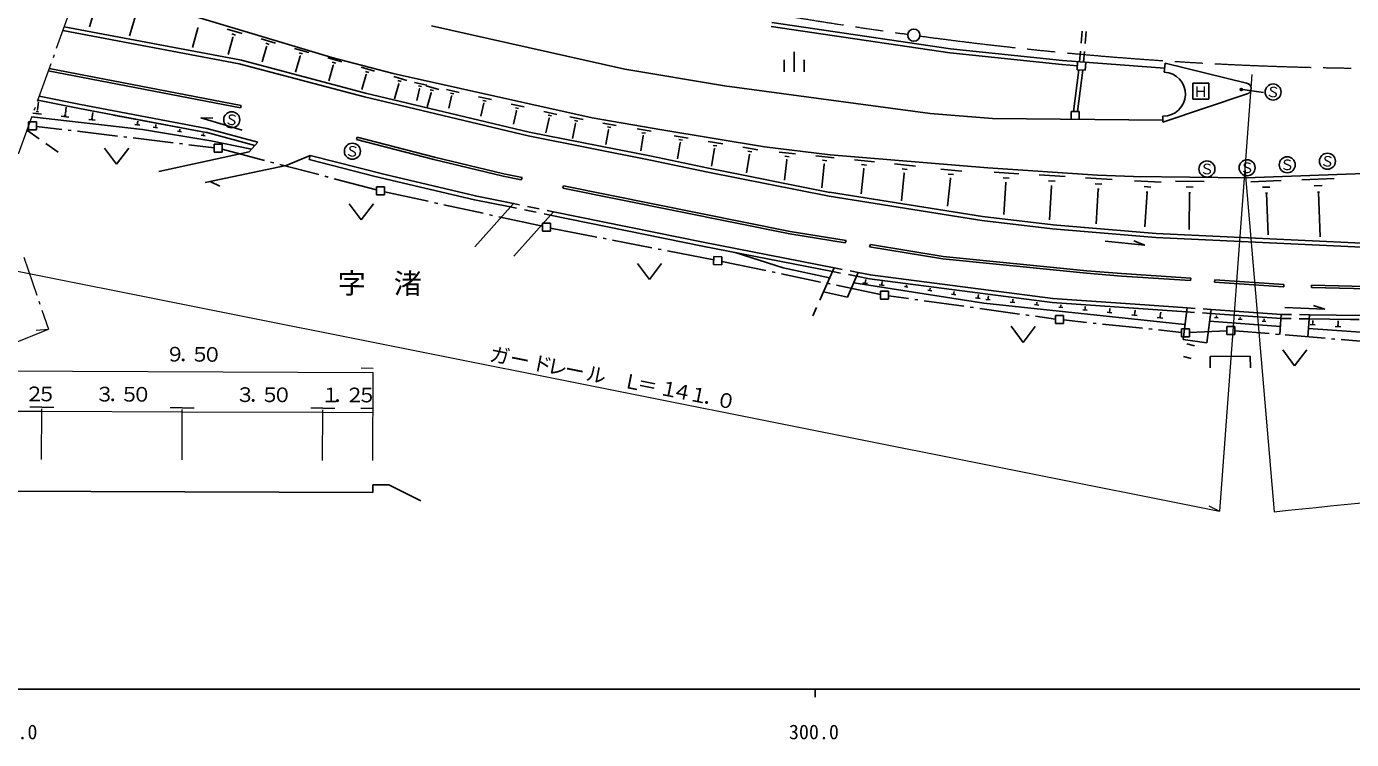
# Model space of a CAD drawing. Units: millimetres, scale not verified. Extents: x 40000 to 680000, y 20000 to 380000.
# Drawn here: x 269596 to 434918, y 198715 to 287744 of the extents above; entities that cross this region are included whole.
import ezdxf
from ezdxf.enums import TextEntityAlignment as Align

# ---------------------------------------------------------------- set-up
doc = ezdxf.new("R2010")
doc.units = ezdxf.units.MM
doc.header["$LTSCALE"] = 1000
doc.linetypes.add('CHAIN', pattern=[18.5, 12, -1.5, 3.5, -1.5])
for name, color, linetype, lineweight in [('M-BGD', 7, 'Continuous', 25), ('M-BGD-HTXT', 7, 'Continuous', 13), ('M-BMK', 2, 'CHAIN', 13), ('M-BMK-ROW', 30, 'Continuous', 25), ('M-BMK-SRVR', 3, 'Continuous', 25), ('M-STR-HTXT', 7, 'Continuous', 13), ('M-STR-STRC', 7, 'Continuous', 25), ('M-TTL-BAND', 7, 'Continuous', 25)]:
    doc.layers.add(name, color=color, linetype=linetype, lineweight=lineweight)
doc.styles.add('ＭＳ ゴシック', font='')
doc.styles.get('ＭＳ ゴシック').set_extended_font_data('MS Gothic')

msp = doc.modelspace()

# ---------------------------------------------------------------- linework, layer by layer
at = {"layer": 'M-BGD'}
for p, q in [((307685, 283859), (276327, 293310)), ((278441, 290979), (277458, 287708)), ((283363, 289608), (282450, 286588)), ((274303, 287700), (296228, 283592)), ((320137, 287838), (344270, 282430)), ((362505, 287739), (384813, 284471)), ((362577, 288239), (384885, 284961)), ((274131, 287230), (296136, 283101)), ((290975, 287527), (290296, 285126)), ((290915, 287547), (291046, 287517)), ((294620, 287393), (296511, 286855)), ((295347, 286369), (294748, 284258)), ((295219, 286820), (295689, 286678)), ((295287, 286389), (295407, 286349)), ((298871, 286185), (300652, 285678)), ((401315, 287172), (401181, 285678)), ((401808, 287121), (401673, 285627)), ((299559, 285222), (299021, 283321)), ((299440, 285643), (299880, 285511)), ((299509, 285242), (299619, 285211)), ((303053, 284998), (304803, 284501)), ((303611, 284465), (304051, 284333)), ((365382, 282076), (365391, 284580)), ((384833, 284471), (398787, 282986)), ((384885, 284961), (398839, 283487)), ((401092, 284682), (400971, 283328)), ((401584, 284631), (401461, 283277)), ((311772, 278947), (296136, 283101)), ((311894, 279437), (296268, 283592)), ((303730, 284054), (303162, 282034)), ((303680, 284064), (303790, 284034)), ((307204, 283821), (308934, 283334)), ((307871, 282887), (307323, 280947)), ((307685, 283859), (315338, 281878)), ((307753, 283288), (308183, 283166)), ((307821, 282897), (307931, 282867)), ((364130, 282081), (364136, 283583)), ((366634, 282072), (366639, 283574)), ((400719, 282839), (398807, 282986)), ((411593, 282538), (398839, 283487)), ((400751, 283339), (400677, 282348)), ((401678, 282274), (401752, 283265)), ((411655, 283178), (411541, 282047)), ((411655, 283178), (421830, 280687)), ((272320, 282210), (296306, 277603)), ((272421, 282500), (296367, 277893)), ((311335, 282644), (313026, 282167)), ((311993, 281730), (311455, 279860)), ((311874, 282131), (312294, 282009)), ((311933, 281750), (312043, 281720)), ((315338, 281878), (340161, 276357)), ((315426, 281487), (317067, 281020)), ((344240, 282430), (356689, 280350)), ((400897, 282327), (400227, 277143)), ((400677, 282348), (401678, 282274)), ((401398, 282285), (400727, 277141)), ((411551, 282047), (411541, 282047)), ((311894, 279437), (332314, 274564)), ((316054, 280593), (315526, 278713)), ((315945, 280984), (316355, 280863)), ((316004, 280613), (316114, 280583)), ((317987, 280766), (319548, 280410)), ((318625, 279963), (318299, 278492)), ((318506, 280324), (318896, 280232)), ((318575, 279973), (318675, 279953)), ((319468, 280340), (321058, 279884)), ((320075, 279477), (319578, 277696)), ((319966, 279848), (320367, 279736)), ((320025, 279487), (320125, 279466)), ((321989, 279870), (323560, 279514)), ((322508, 279417), (322899, 279326)), ((356679, 280351), (382331, 276869)), ((270970, 277318), (271084, 278339)), ((276218, 277498), (270994, 278560)), ((276320, 277989), (271166, 279040)), ((276320, 277989), (292110, 275015)), ((296306, 277603), (296367, 277893)), ((311772, 278947), (332192, 274074)), ((322637, 279056), (322291, 277556)), ((322587, 279077), (322687, 279046)), ((326001, 278964), (327602, 278607)), ((326659, 278150), (326293, 276539)), ((326531, 278511), (326931, 278419)), ((326609, 278160), (326709, 278140)), ((330054, 278057), (331685, 277691)), ((421895, 279314), (411377, 275799)), ((284069, 274885), (270235, 276449)), ((270407, 276929), (271468, 276815)), ((270809, 277108), (271079, 277077)), ((270940, 277318), (271010, 277308)), ((273941, 276536), (274892, 276422)), ((274312, 276684), (274552, 276654)), ((274423, 276864), (274483, 276854)), ((274453, 276864), (274546, 277655)), ((276228, 277488), (292018, 274525)), ((277354, 276142), (278175, 276059)), ((277685, 276271), (277885, 276250)), ((277776, 276431), (277826, 276421)), ((277806, 276431), (277868, 277002)), ((280470, 276691), (292018, 274525)), ((291354, 276340), (292856, 276294)), ((291354, 276340), (296485, 274789)), ((330721, 277214), (330345, 275563)), ((330593, 277585), (330993, 277493)), ((330671, 277224), (330771, 277203)), ((334136, 277141), (335787, 276764)), ((334814, 276287), (334396, 274456)), ((334675, 276668), (335085, 276576)), ((334754, 276307), (334864, 276277)), ((337398, 276458), (339039, 276141)), ((340161, 276357), (348877, 274822)), ((382331, 276869), (390109, 276239)), ((390109, 276239), (411388, 276039)), ((399936, 277144), (399933, 276142)), ((400938, 277140), (399936, 277144)), ((400934, 276139), (400938, 277140)), ((411390, 276540), (411377, 275799)), ((269628, 274789), (271176, 273707)), ((283130, 275490), (283720, 275427)), ((283360, 275589), (283510, 275568)), ((283431, 275699), (283471, 275689)), ((283451, 275699), (283472, 275919)), ((292595, 273451), (284069, 274885)), ((285421, 275161), (285952, 275079)), ((285642, 275240), (285772, 275209)), ((285712, 275340), (285743, 275330)), ((285722, 275330), (285753, 275490)), ((288424, 274659), (288934, 274577)), ((288634, 274728), (288754, 274708)), ((288695, 274818), (288725, 274818)), ((288715, 274818), (288725, 274938)), ((298080, 272870), (291978, 274535)), ((298462, 273289), (292110, 275015)), ((332294, 274564), (347563, 271533)), ((338096, 275644), (337738, 273763)), ((337957, 276015), (338367, 275933)), ((338046, 275654), (338146, 275634)), ((341510, 275681), (343172, 275364)), ((342218, 274857), (341871, 273026)), ((342070, 275228), (342490, 275147)), ((342158, 274867), (342268, 274847)), ((345784, 274944), (347545, 274657)), ((346383, 274481), (346823, 274409)), ((348877, 274822), (361697, 272721)), ((271996, 273134), (273543, 272051)), ((291396, 274157), (291876, 274075)), ((291596, 274226), (291716, 274206)), ((291657, 274316), (291687, 274306)), ((291667, 274316), (291677, 274386)), ((292595, 273451), (297658, 272411)), ((298462, 273289), (297376, 272112)), ((310771, 273624), (310852, 273914)), ((310771, 273624), (320434, 271144)), ((310852, 273914), (320506, 271434)), ((332192, 274074), (347461, 271042)), ((346551, 274100), (346234, 272229)), ((346491, 274110), (346602, 274090)), ((350407, 274075), (352168, 273788)), ((351175, 273231), (350837, 271230)), ((351006, 273613), (351446, 273541)), ((351115, 273242), (351225, 273221)), ((354650, 273379), (356481, 273071)), ((355279, 272896), (355739, 272824)), ((279343, 272570), (280838, 270562)), ((280838, 270562), (282347, 272559)), ((297376, 272112), (286102, 269631)), ((301996, 270392), (304985, 271653)), ((304985, 271653), (304853, 271132)), ((313116, 269028), (304853, 271132)), ((314339, 269264), (304985, 271653)), ((320434, 271144), (329078, 269039)), ((320506, 271434), (329150, 269329)), ((347563, 271533), (354697, 270044)), ((355448, 272494), (355079, 270283)), ((355388, 272505), (355508, 272484)), ((358963, 272661), (360865, 272344)), ((359791, 271747), (359422, 269485)), ((359612, 272158), (360093, 272086)), ((359731, 271757), (359851, 271737)), ((369875, 271729), (361697, 272721)), ((363497, 272034), (365549, 271826)), ((364226, 271540), (364737, 271488)), ((368092, 271576), (370374, 271347)), ((389526, 270093), (369875, 271729)), ((301996, 270392), (291894, 268247)), ((347461, 271042), (354595, 269553)), ((354595, 269553), (369725, 266543)), ((354697, 270044), (369827, 267033)), ((364445, 271109), (364185, 268546)), ((364375, 271109), (364505, 271098)), ((369139, 270550), (368848, 267607)), ((368901, 271032), (369471, 270970)), ((369069, 270551), (369209, 270540)), ((372916, 271087), (375389, 270837)), ((374054, 269971), (373732, 266848)), ((373795, 270503), (374406, 270440)), ((373974, 269981), (374124, 269971)), ((377911, 270587), (380534, 270317)), ((378840, 269963), (379491, 269901)), ((383667, 269935), (386289, 269675)), ((403231, 269171), (389526, 270093)), ((390325, 269549), (393408, 269358)), ((292516, 268375), (293725, 267809)), ((313116, 269028), (325493, 266118)), ((314339, 269264), (325605, 266608)), ((329088, 269038), (331330, 268589)), ((329150, 269329), (331451, 268869)), ((331451, 268869), (331330, 268589)), ((336614, 267839), (336533, 267549)), ((336614, 267839), (364882, 262165)), ((379119, 269401), (378775, 265988)), ((379039, 269412), (379199, 269401)), ((384874, 268759), (384521, 265295)), ((384596, 269311), (385246, 269248)), ((384784, 268769), (384954, 268748)), ((391444, 268864), (392214, 268811)), ((391792, 268222), (391556, 264258)), ((391702, 268232), (391892, 268212)), ((395951, 269208), (399185, 269015)), ((397120, 268482), (397931, 268439)), ((397388, 267821), (397588, 267810)), ((401728, 268856), (405071, 268653)), ((402937, 268110), (403778, 268067)), ((403231, 269171), (407716, 268993)), ((407716, 268993), (421775, 268840)), ((407825, 268492), (411158, 268290)), ((412941, 268433), (416526, 268400)), ((421775, 268840), (437649, 269422)), ((422354, 268358), (426130, 268504)), ((428704, 268604), (432740, 268759)), ((430253, 267857), (431265, 267894)), ((325595, 266608), (330347, 265639)), ((336533, 267549), (364821, 261875)), ((369725, 266543), (388810, 263507)), ((369807, 267043), (388892, 264007)), ((397488, 267810), (397232, 263605)), ((403314, 267418), (403058, 263103)), ((403214, 267428), (403425, 267417)), ((409034, 267747), (409864, 267694)), ((409411, 267054), (409145, 262719)), ((409301, 267055), (409512, 267044)), ((414281, 267707), (415172, 267694)), ((414608, 266985), (414829, 266984)), ((414718, 266984), (414671, 262398)), ((423804, 267661), (424745, 267698)), ((424181, 266919), (424422, 266928)), ((424301, 266928), (424502, 261710)), ((430661, 267065), (430911, 267074)), ((430791, 267064), (431000, 261466)), ((309869, 265616), (311364, 263608)), ((311364, 263608), (312873, 265605)), ((325493, 266118), (329955, 265210)), ((330347, 265639), (325521, 260230)), ((329955, 265210), (330737, 265050)), ((330347, 265639), (331125, 265480)), ((335330, 264619), (330393, 259070)), ((331717, 264850), (333187, 264550)), ((332104, 265279), (333574, 264979)), ((334553, 264778), (335330, 264619)), ((335330, 264619), (354042, 260794)), ((334166, 264350), (334948, 264190)), ((334948, 264190), (353940, 260303)), ((388810, 263507), (397628, 262492)), ((388872, 264007), (397680, 262993)), ((397670, 262993), (410564, 261883)), ((364831, 261875), (371726, 260737)), ((364882, 262165), (371857, 261017)), ((397628, 262492), (410522, 261382)), ((410522, 261382), (437104, 260141)), ((410544, 261883), (437125, 260642)), ((353940, 260303), (370150, 257148)), ((354032, 260794), (370362, 257618)), ((371857, 261017), (371726, 260737)), ((374909, 260515), (374788, 260235)), ((374788, 260235), (383915, 258729)), ((374909, 260515), (383956, 259019)), ((404171, 260936), (409146, 260426)), ((407746, 260962), (409146, 260426)), ((345831, 258161), (347325, 256152)), ((347325, 256152), (348835, 258149)), ((358033, 259507), (364014, 257622)), ((383935, 258719), (401863, 256959)), ((383956, 259019), (401884, 257249)), ((364014, 257622), (369807, 256358)), ((370362, 257618), (369504, 255668)), ((370150, 257148), (371171, 256948)), ((370362, 257618), (371383, 257418)), ((373384, 257026), (372031, 253947)), ((372152, 256756), (373172, 256556)), ((372364, 257226), (373384, 257026)), ((373172, 256556), (374793, 256239)), ((373384, 257026), (374895, 256730)), ((374865, 256740), (397645, 253770)), ((401863, 256959), (406208, 256582)), ((401884, 257249), (406229, 256882)), ((406218, 256582), (414837, 256009)), ((406229, 256882), (414869, 256309)), ((414869, 256309), (414837, 256009)), ((369039, 254609), (368584, 253577)), ((369504, 255668), (369039, 254609)), ((369039, 254609), (372031, 253947)), ((372819, 255746), (389031, 253192)), ((373960, 255742), (374531, 255650)), ((374201, 255821), (374341, 255801)), ((374271, 255931), (374301, 255921)), ((374281, 255921), (374322, 256151)), ((374793, 256239), (397583, 253270)), ((376002, 255474), (376593, 255412)), ((376233, 255563), (376383, 255553)), ((376303, 255673), (376343, 255673)), ((376323, 255673), (376344, 255913)), ((379126, 255262), (379576, 255190)), ((379306, 255321), (379416, 255301)), ((379366, 255401), (379386, 255401)), ((379376, 255401), (379387, 255441)), ((382048, 254800), (382538, 254718)), ((382248, 254870), (382368, 254849)), ((382309, 254959), (382339, 254949)), ((382329, 254949), (382339, 255059)), ((385321, 254498), (385342, 254668)), ((417872, 256108), (417841, 255817)), ((417841, 255817), (426421, 255244)), ((417872, 256108), (426492, 255545)), ((426421, 255244), (426471, 255244)), ((426492, 255545), (426471, 255244)), ((429946, 255461), (429925, 255161)), ((429925, 255161), (441810, 254866)), ((429946, 255461), (436645, 255296)), ((385020, 254328), (385551, 254246)), ((385231, 254408), (385371, 254387)), ((385301, 254498), (385331, 254497)), ((388023, 253857), (388593, 253764)), ((388263, 253936), (388403, 253915)), ((388334, 254046), (388364, 254035)), ((388344, 254036), (388385, 254266)), ((389031, 253192), (414136, 250524)), ((389274, 253672), (389854, 253609)), ((389504, 253761), (389654, 253750)), ((389575, 253871), (389605, 253871)), ((389595, 253871), (389616, 254111)), ((392347, 253340), (392897, 253287)), ((392567, 253429), (392697, 253418)), ((392628, 253539), (392658, 253529)), ((392648, 253529), (392658, 253709)), ((395380, 253018), (395900, 252966)), ((395590, 253107), (395710, 253087)), ((395641, 253197), (395681, 253197)), ((395661, 253197), (395671, 253317)), ((397583, 253270), (414332, 252105)), ((397615, 253770), (409148, 252976)), ((398653, 252875), (398664, 252995)), ((409148, 252976), (414404, 252606)), ((368181, 252662), (367726, 251630)), ((398382, 252706), (398883, 252644)), ((398583, 252785), (398703, 252765)), ((398643, 252875), (398673, 252875)), ((401375, 252384), (401936, 252322)), ((401596, 252474), (401736, 252463)), ((401656, 252574), (401697, 252573)), ((401676, 252574), (401697, 252774)), ((404428, 252062), (405029, 252000)), ((404669, 252162), (404819, 252141)), ((404730, 252272), (404770, 252271)), ((404750, 252272), (404781, 252552)), ((407521, 251730), (408182, 251668)), ((407782, 251840), (407942, 251819)), ((407863, 251959), (407903, 251959)), ((407883, 251959), (407914, 252320)), ((410674, 251398), (411385, 251325)), ((410955, 251517), (411125, 251497)), ((411036, 251647), (411076, 251647)), ((411056, 251647), (411108, 252087)), ((413899, 248642), (414404, 252606)), ((414332, 252105), (415335, 252038)), ((414404, 252606), (415402, 252539)), ((416333, 251971), (417336, 251904)), ((416400, 252471), (417397, 252404)), ((416881, 248261), (417397, 252404)), ((417336, 251904), (426145, 251290)), ((417397, 252404), (426177, 251791)), ((417804, 251391), (418275, 251360)), ((417995, 251471), (418105, 251460)), ((418045, 251561), (418075, 251561)), ((418055, 251561), (418055, 251611)), ((421018, 251349), (421049, 251349)), ((421029, 251349), (421029, 251419)), ((426157, 251791), (425978, 249288)), ((426145, 251290), (427393, 251275)), ((426147, 251791), (426157, 251791)), ((426157, 251791), (427415, 251775)), ((426591, 252640), (431587, 252451)), ((428415, 251763), (429672, 251747)), ((429672, 251747), (429471, 248994)), ((429672, 251747), (436311, 251662)), ((430157, 252897), (431587, 252451)), ((392445, 250315), (393940, 248307)), ((393940, 248307), (395449, 250304)), ((417212, 250933), (426051, 250299)), ((420778, 251180), (421258, 251148)), ((420958, 251259), (421078, 251249)), ((423751, 250968), (424241, 250927)), ((423941, 251048), (424062, 251037)), ((423992, 251148), (424022, 251138)), ((424012, 251138), (424022, 251228)), ((428393, 251262), (429640, 251247)), ((429545, 250045), (437254, 249496)), ((429640, 251247), (434807, 251177)), ((429757, 250535), (430368, 250493)), ((429998, 250635), (430148, 250624)), ((430059, 250755), (430099, 250754)), ((430079, 250754), (430100, 251045)), ((432871, 250303), (433572, 250261)), ((433142, 250433), (433322, 250412)), ((433222, 250562), (433262, 250562)), ((433242, 250562), (433274, 251003)), ((434807, 251177), (435858, 251173)), ((413899, 248642), (416881, 248261)), ((414387, 248130), (415348, 247856)), ((413941, 246549), (414901, 246275)), ((417275, 246547), (422282, 246588)), ((417290, 245125), (417275, 246547)), ((422282, 246588), (422297, 245126)), ((426331, 247384), (427825, 245376)), ((427825, 245376), (429335, 247373)), ((312795, 229543), (312798, 230535)), ((312798, 230535), (314802, 230527)), ((314802, 230527), (318802, 228510)), ((265200, 229711), (312795, 229543))]:
    msp.add_line(p, q, dxfattribs=at)
for centre, radius, start, end in [((411440, 279294), 2754, 268.98116, 87.53772), ((421687, 279996), 701, 286.62435, 78.32267)]:
    msp.add_arc(centre, radius, start, end, dxfattribs=at)
at = {"layer": 'M-BGD-HTXT'}
for p, q in [((275014, 289677), (273313, 284975)), ((272632, 283094), (270931, 278393)), ((273041, 284223), (272905, 283847)), ((270251, 276512), (268550, 271810)), ((270659, 277640), (270523, 277264)), ((269282, 258949), (270882, 254212)), ((271138, 253454), (271266, 253075)), ((271522, 252317), (272324, 249942))]:
    msp.add_line(p, q, dxfattribs=at)
at = {"layer": 'M-BMK'}
for centre, radius, start, end in [((445900, 773133), 490871, 257.72853, 262.23296), ((440592, 722343), 439832, 262.21975, 270.7265)]:
    msp.add_arc(centre, radius, start, end, dxfattribs=at)
at = {"layer": 'M-BMK-ROW'}
for p, q in [((269849, 274839), (269853, 275840)), ((270850, 274835), (269849, 274839)), ((269853, 275840), (270854, 275836)), ((270854, 275836), (270850, 274835)), ((270852, 275276), (273984, 274898)), ((274779, 274803), (275176, 274755)), ((275970, 274659), (280934, 274062)), ((281728, 273966), (282126, 273918)), ((282920, 273823), (287884, 273225)), ((288678, 273129), (289075, 273082)), ((289870, 272986), (293002, 272609)), ((293000, 272048), (293004, 273049)), ((293004, 273049), (294005, 273046)), ((294005, 273046), (294002, 272044)), ((294002, 272044), (293000, 272048)), ((294003, 272415), (299285, 271025)), ((300058, 270822), (300445, 270720)), ((301219, 270516), (306054, 269244)), ((306828, 269040), (307215, 268939)), ((307989, 268735), (313270, 267345)), ((313268, 266715), (313272, 267716)), ((314269, 266711), (313268, 266715)), ((313272, 267716), (314273, 267712)), ((314273, 267712), (314269, 266711)), ((314271, 267111), (319731, 265915)), ((320512, 265744), (320903, 265658)), ((321684, 265487), (326568, 264416)), ((327350, 264245), (327741, 264159)), ((328522, 263988), (333982, 262792)), ((333979, 262181), (333983, 263182)), ((333983, 263182), (334985, 263178)), ((334985, 263178), (334981, 262177)), ((334981, 262177), (333979, 262181)), ((334982, 262577), (340742, 261453)), ((341527, 261300), (341920, 261224)), ((342705, 261070), (347613, 260113)), ((348398, 259960), (348790, 259883)), ((349576, 259730), (355335, 258606)), ((355333, 258005), (355337, 259006)), ((356335, 258001), (355333, 258005)), ((355337, 259006), (356338, 259002)), ((356338, 259002), (356335, 258001)), ((356336, 258402), (361831, 257261)), ((362614, 257099), (363006, 257017)), ((363789, 256855), (368685, 255839)), ((369468, 255676), (369860, 255595)), ((370643, 255432), (376138, 254292)), ((376136, 253691), (376139, 254692)), ((376139, 254692), (377141, 254688)), ((377141, 254688), (377137, 253687)), ((377137, 253687), (376136, 253691)), ((377139, 254118), (379634, 253770)), ((380426, 253660), (380822, 253605)), ((381615, 253494), (386567, 252805)), ((387359, 252694), (387756, 252639)), ((388548, 252529), (393500, 251839)), ((394292, 251729), (394689, 251673)), ((395481, 251563), (397976, 251216)), ((397974, 250655), (397978, 251656)), ((397978, 251656), (398979, 251652)), ((398979, 251652), (398976, 250651)), ((398976, 250651), (397974, 250655)), ((398977, 251102), (401874, 250796)), ((402670, 250712), (403068, 250670)), ((403863, 250586), (408836, 250060)), ((409631, 249976), (410029, 249934)), ((410825, 249850), (413722, 249544)), ((413720, 248993), (413723, 249995)), ((413723, 249995), (414725, 249991)), ((414725, 249991), (414721, 248990)), ((414723, 249520), (419360, 249763)), ((419358, 249293), (419362, 250294)), ((419362, 250294), (420364, 250290)), ((420364, 250290), (420360, 249289)), ((420362, 249750), (424646, 249396)), ((414721, 248990), (413720, 248993)), ((420360, 249289), (419358, 249293)), ((425443, 249330), (425842, 249297)), ((426639, 249231), (431622, 248820)), ((432420, 248754), (432818, 248721)), ((433616, 248655), (437900, 248302))]:
    msp.add_line(p, q, dxfattribs=at)
at = {"layer": 'M-BMK-SRVR'}
msp.add_circle((380305, 286661), 751, dxfattribs=at)
at = {"layer": 'M-STR-HTXT'}
for p, q in [((422495, 281736), (418465, 227246)), ((421629, 270043), (425254, 227160)), ((263608, 258149), (418465, 227246)), ((270821, 249847), (272324, 249942)), ((265253, 244738), (312848, 244559)), ((312850, 245060), (311347, 245066)), ((312799, 233550), (312838, 244559)), ((265236, 239729), (271497, 239697)), ((271499, 240198), (269996, 240203)), ((271476, 233696), (271498, 239997)), ((271489, 240198), (272991, 240192)), ((289020, 240136), (287517, 240141)), ((289007, 233634), (289029, 239935)), ((289030, 240136), (290532, 240130)), ((306561, 240074), (305058, 240079)), ((306538, 233572), (306560, 239873)), ((306551, 240074), (308053, 240068)), ((312832, 240051), (311329, 240057)), ((271497, 239697), (289028, 239635)), ((289028, 239635), (306559, 239573)), ((306559, 239573), (312830, 239551)), ((417125, 227912), (418465, 227246))]:
    msp.add_line(p, q, dxfattribs=at)
for points in [[(116900, 228253), (135054, 228965), (153208, 229676), (171494, 229610), (184170, 229564), (196910, 229144), (209337, 230630), (230964, 233218), (251644, 241580), (272324, 249942)], [(425254, 227160), (443919, 229064), (462584, 230968), (481336, 232274), (496576, 233335), (511873, 234002), (526946, 236104), (548425, 239100), (569448, 245012), (590470, 250923)]]:
    msp.add_open_spline(points, degree=3, knots=[0, 0, 0, 0, 1, 1, 1, 2, 2, 2, 3, 3, 3, 3], dxfattribs=at)
at = {"layer": 'M-STR-STRC'}
for p, q in [((415113, 278659), (415120, 280662)), ((415120, 280662), (417123, 280654)), ((417123, 280654), (417116, 278651)), ((421126, 279838), (421196, 279908)), ((421306, 279857), (423958, 279497)), ((417116, 278651), (415113, 278659))]:
    msp.add_line(p, q, dxfattribs=at)
for centre, radius in [((421166, 279878), 140), ((421166, 279878), 110), ((421166, 279878), 80.1), ((421166, 279878), 50.1), ((421166, 279878), 20), ((425140, 279563), 1001), ((295198, 276095), 1001), ((310254, 272163), 1001), ((426898, 270474), 1001), ((431917, 270915), 1001), ((416883, 269950), 1001), ((421890, 270102), 1001)]:
    msp.add_circle(centre, radius, dxfattribs=at)
at = {"layer": 'M-TTL-BAND'}
for p, q in [((40000, 205000), (579000, 205000)), ((368000, 205000), (368000, 204000))]:
    msp.add_line(p, q, dxfattribs=at)

# ---------------------------------------------------------------- texts
at = {"layer": 'M-BGD', "style": 'ＭＳ ゴシック'}
msp.add_text('字\u3000渚', height=2566, rotation=359.785, dxfattribs=at).set_placement((308422, 253635), align=Align.BOTTOM_LEFT)
at = {"layer": 'M-STR-HTXT', "style": 'ＭＳ ゴシック'}
for s, rotation, p in [('９', 359.797, (286902, 245360)), ('５', 359.797, (289997, 245349)), ('０', 359.797, (291520, 245333)), ('ガ', 348.716, (327147, 245473)), ('ー', 348.716, (329639, 244973)), ('ド', 348.716, (332441, 244412)), ('．', 359.797, (288545, 245354)), ('レ', 348.716, (334332, 244034)), ('ー', 348.716, (336493, 243606)), ('ル', 348.716, (339165, 243075)), ('Ｌ', 348.716, (343728, 242167)), ('＝', 348.716, (345569, 241799)), ('１', 348.716, (348281, 241258)), ('２', 359.787, (269343, 240403)), ('５', 359.787, (270865, 240398)), ('３', 359.799, (278108, 240372)), ('５', 359.799, (281204, 240361)), ('０', 359.799, (282726, 240356)), ('３', 359.796, (295639, 240310)), ('５', 359.796, (298735, 240299)), ('０', 359.796, (300258, 240294)), ('１', 359.801, (306318, 240282)), ('２', 359.801, (309294, 240272)), ('５', 359.801, (310816, 240266)), ('４', 348.716, (349892, 240932)), ('１', 348.716, (351963, 240523)), ('０', 348.716, (355365, 239840)), ('．', 359.799, (279751, 240366)), ('．', 359.796, (297282, 240304)), ('．', 359.801, (307801, 240277)), ('．', 348.716, (353714, 240176))]:
    msp.add_text(s, height=1833, rotation=rotation, dxfattribs=at).set_placement(p, align=Align.BOTTOM_LEFT)
at = {"layer": 'M-STR-STRC', "style": 'ＭＳ ゴシック'}
for s, rotation, p in [('Ｈ', 359.785, (416093, 279618)), ('Ｓ', 352.641, (425140, 279563)), ('Ｓ', 352.641, (295198, 276095)), ('Ｓ', 352.641, (310254, 272163)), ('Ｓ', 359.785, (426897, 270472)), ('Ｓ', 352.641, (431915, 270914)), ('Ｓ', 359.785, (416881, 269949)), ('Ｓ', 359.785, (421889, 270100))]:
    msp.add_text(s, height=1320, rotation=rotation, dxfattribs=at).set_placement(p, align=Align.MIDDLE_CENTER)
at = {"layer": 'M-TTL-BAND', "style": 'ＭＳ ゴシック'}
for s, p in [('200.0', (267844, 198195)), ('300.0', (367844, 198195))]:
    msp.add_text(s, height=1833, dxfattribs=at).set_placement(p, align=Align.BOTTOM_CENTER)

doc.saveas('drawing.dxf')
